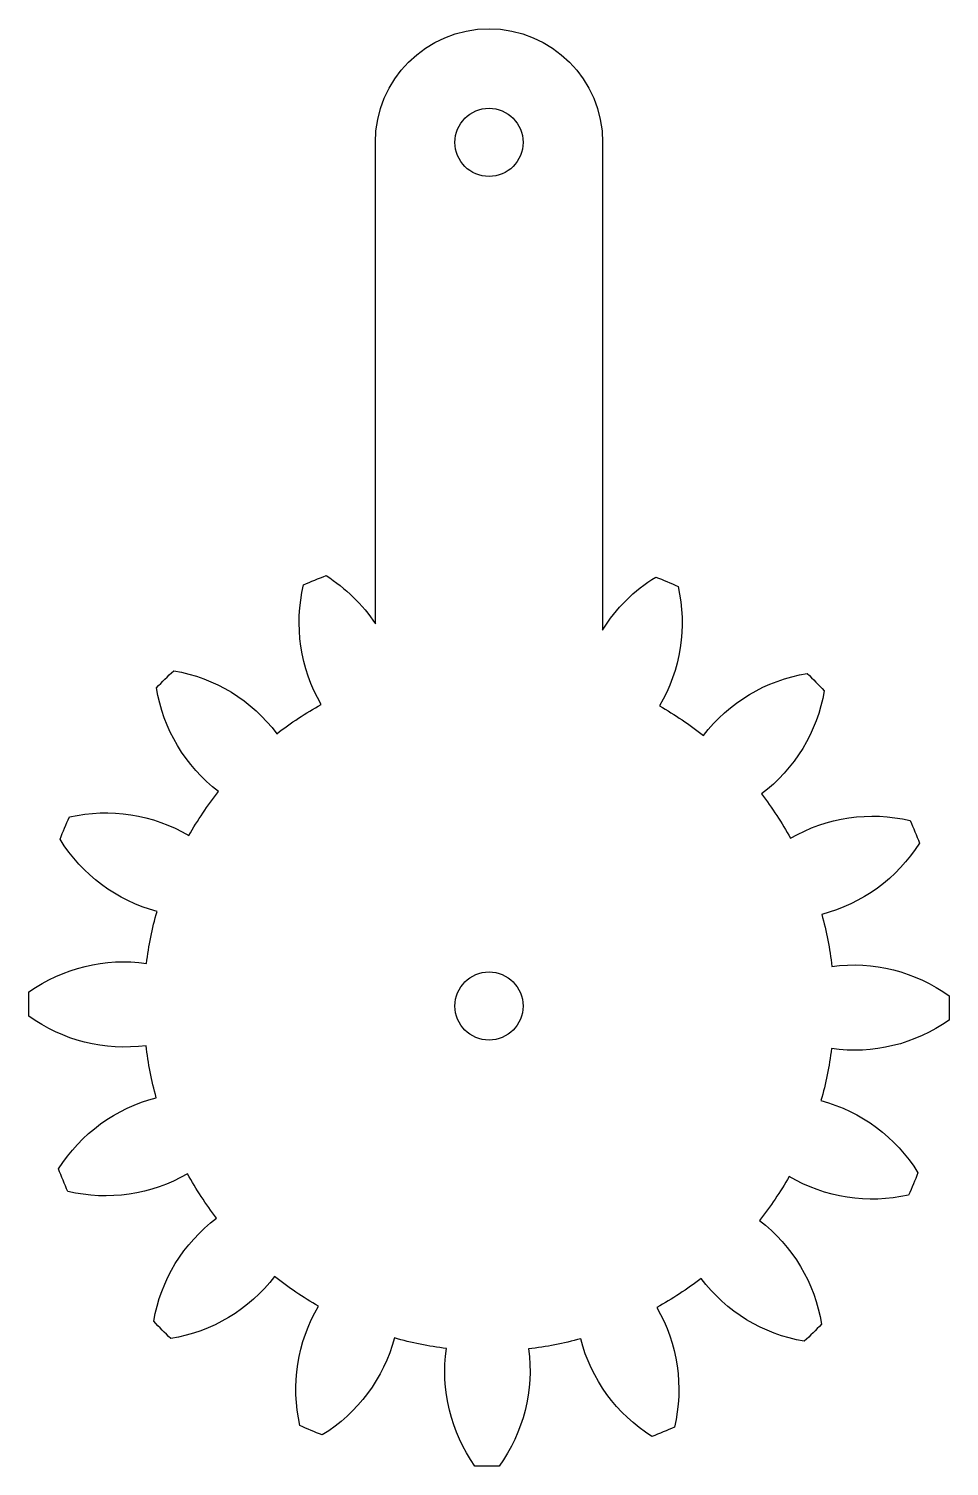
# Model space of a CAD drawing. Header units: millimetres. Extents: x -210.3 to -169.8, y 24.7 to 88.
import ezdxf

# ---------------------------------------------------------------- set-up
doc = ezdxf.new("R2010")
doc.units = ezdxf.units.MM
doc.layers.get('0').update_dxf_attribs({"linetype": 'CONTINUOUS'})

msp = doc.modelspace()

# ---------------------------------------------------------------- linework, layer by layer
msp.add_lwpolyline([(-185, 61.511, -0.116114), (-182.664, 63.841, -0.013179), (-181.68, 63.429, -0.191505), (-182.5, 58.172, -0.038448), (-180.566, 56.868, -0.191505), (-175.999, 59.597, -0.013179), (-175.248, 58.839, -0.191505), (-178.017, 54.296, -0.038448), (-176.73, 52.352, -0.191505), (-171.466, 53.126, -0.013179), (-171.062, 52.138, -0.191505), (-175.359, 49.001, -0.038448), (-174.914, 46.711, -0.191505), (-169.755, 45.412, -0.013179), (-169.76, 44.345, -0.191505), (-174.93, 43.091, -0.038448), (-175.395, 40.805, -0.191505), (-171.126, 37.631, -0.013179), (-171.538, 36.647, -0.191505), (-176.795, 37.466, -0.038448), (-178.099, 35.533, -0.191505), (-175.37, 30.966, -0.013179), (-176.128, 30.215, -0.191505), (-180.67, 32.984, -0.038448), (-182.615, 31.697, -0.191505), (-181.841, 26.433, -0.013179), (-182.829, 26.029, -0.191505), (-185.966, 30.326, -0.038448), (-188.255, 29.881, -0.191505), (-189.555, 24.722, -0.013179), (-190.622, 24.726, -0.191505), (-191.876, 29.897, -0.038448), (-194.161, 30.362, -0.191505), (-197.336, 26.092, -0.013179), (-198.32, 26.505, -0.191505), (-197.5, 31.762, -0.038448), (-199.434, 33.066, -0.191505), (-204.001, 30.337, -0.013179), (-204.752, 31.094, -0.191505), (-201.983, 35.637, -0.038448), (-203.27, 37.582, -0.191505), (-208.534, 36.808, -0.013179), (-208.938, 37.796, -0.191505), (-204.641, 40.933, -0.038448), (-205.086, 43.222, -0.191505), (-210.245, 44.522, -0.013179), (-210.24, 45.589, -0.191505), (-205.07, 46.843, -0.038448), (-204.605, 49.128, -0.191505), (-208.874, 52.303, -0.013179), (-208.462, 53.287, -0.191505), (-203.205, 52.467, -0.038448), (-201.901, 54.401, -0.191505), (-204.63, 58.967, -0.013179), (-203.872, 59.719, -0.191505), (-199.33, 56.95, -0.038448), (-197.385, 58.237, -0.191505), (-198.159, 63.5, -0.013179), (-197.171, 63.905, -0.106629), (-195, 61.782), (-195, 82.967, -1), (-185, 82.967)], format="xyb", close=True)
for centre in [(-190, 82.967), (-190, 44.967)]:
    msp.add_circle(centre, 1.5)

doc.saveas('drawing.dxf')
